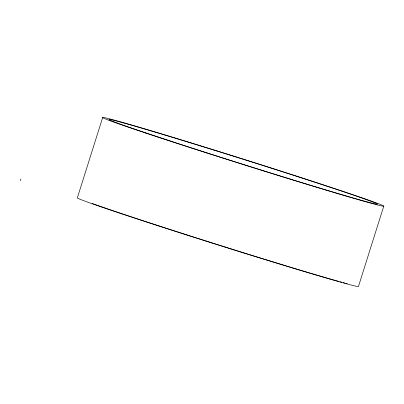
<?xml version="1.0" encoding="UTF-8"?>
<svg xmlns="http://www.w3.org/2000/svg" width="404" height="404" viewBox="0 0 404 404"><rect width="100%" height="100%" fill="white"/><g stroke="black" fill="none" stroke-linecap="round" stroke-linejoin="round"><path stroke-width="0.61" d="M20.932 179.088L20.2 180.628M102.656 117.574L77.326 197.915A147.42 2.57 17.5 0 0 220.559 245.703A147.42 2.57 17.5 0 0 358.469 286.426L383.8 206.085M255.07 256.358L287.168 266.206A140.678 2.454 17.5 0 0 314.549 274.417M347.294 283.633A140.678 2.454 17.5 0 1 345.88 283.28M344.829 283.012A140.678 2.454 17.5 0 1 343.107 282.558M341.86 282.224A140.678 2.454 17.5 0 1 339.845 281.679M338.411 281.285A140.678 2.454 17.5 0 1 336.133 280.654M335.34 280.432A140.678 2.454 17.5 0 1 315.236 274.619M254.495 256.181A140.678 2.454 17.5 0 1 103.48 207.449M102.995 207.282A140.678 2.454 17.5 0 1 92.178 203.444M145.708 133.037A147.42 2.57 17.5 0 0 379.699 205.495A147.42 2.57 17.5 0 0 204.273 146.96A147.42 2.57 17.5 0 0 145.708 133.037M150.167 134.355A140.678 2.454 17.5 0 0 373.458 203.5A140.678 2.454 17.5 0 0 206.055 147.642A140.678 2.454 17.5 0 0 150.167 134.355"/></g></svg>
